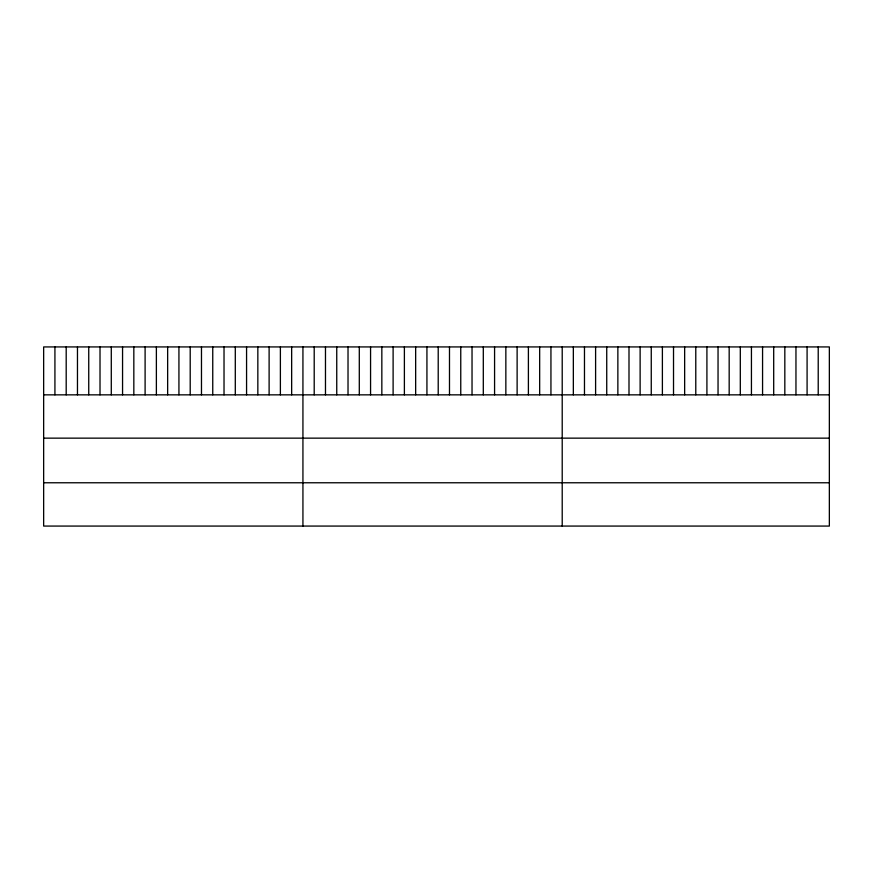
<?xml version="1.0" encoding="UTF-8"?>
<svg xmlns="http://www.w3.org/2000/svg" width="873" height="873" viewBox="0 0 873 873"><rect width="100%" height="100%" fill="white"/><g stroke="black" fill="none" stroke-linecap="round" stroke-linejoin="round"><path stroke-width="1.31" d="M829.35 394.847L829.35 526.07L43.65 526.07L43.65 346.93L829.35 346.93L829.35 394.847L43.65 394.847M43.65 438.148L829.35 438.148M43.65 482.769L829.35 482.769M818.219 346.93L818.219 394.847M807.089 346.93L807.089 394.847M795.958 346.93L795.958 394.847M784.827 346.93L784.827 394.847M773.696 346.93L773.696 394.847M762.566 346.93L762.566 394.847M751.435 346.93L751.435 394.847M740.304 346.93L740.304 394.847M729.173 346.93L729.173 394.847M718.043 346.93L718.043 394.847M706.912 346.93L706.912 394.847M695.781 346.93L695.781 394.847M684.65 346.93L684.65 394.847M673.52 346.93L673.52 394.847M662.389 346.93L662.389 394.847M651.258 346.93L651.258 394.847M640.127 346.93L640.127 394.847M628.996 346.93L628.996 394.847M617.866 346.93L617.866 394.847M606.735 346.93L606.735 394.847M595.604 346.93L595.604 394.847M584.474 346.93L584.474 394.847M573.343 346.93L573.343 394.847M562.212 346.93L562.212 526.07M550.939 346.93L550.939 394.847M539.667 346.93L539.667 394.847M528.394 346.93L528.394 394.847M517.122 346.93L517.122 394.847M505.849 346.93L505.849 394.847M494.576 346.93L494.576 394.847M483.304 346.93L483.304 394.847M472.031 346.93L472.031 394.847M460.758 346.93L460.758 394.847M449.486 346.93L449.486 394.847M438.213 346.93L438.213 394.847M426.93 346.93L426.93 394.847M415.657 346.93L415.657 394.847M404.385 346.93L404.385 394.847M393.112 346.93L393.112 394.847M381.839 346.93L381.839 394.847M370.567 346.93L370.567 394.847M359.294 346.93L359.294 394.847M348.021 346.93L348.021 394.847M336.749 346.93L336.749 394.847M325.476 346.93L325.476 394.847M314.204 346.93L314.204 394.847M302.931 346.93L302.931 526.07M291.658 346.93L291.658 394.847M280.386 346.93L280.386 394.847M269.113 346.93L269.113 394.847M257.841 346.93L257.841 394.847M246.568 346.93L246.568 394.847M235.295 346.93L235.295 394.847M224.023 346.93L224.023 394.847M212.75 346.93L212.75 394.847M201.477 346.93L201.477 394.847M190.205 346.93L190.205 394.847M178.932 346.93L178.932 394.847M167.649 346.93L167.649 394.847M156.376 346.93L156.376 394.847M145.104 346.93L145.104 394.847M133.831 346.93L133.831 394.847M122.558 346.93L122.558 394.847M111.286 346.93L111.286 394.847M100.013 346.93L100.013 394.847M88.74 346.93L88.74 394.847M77.468 346.93L77.468 394.847M66.195 346.93L66.195 394.847M54.923 346.93L54.923 394.847"/></g></svg>
